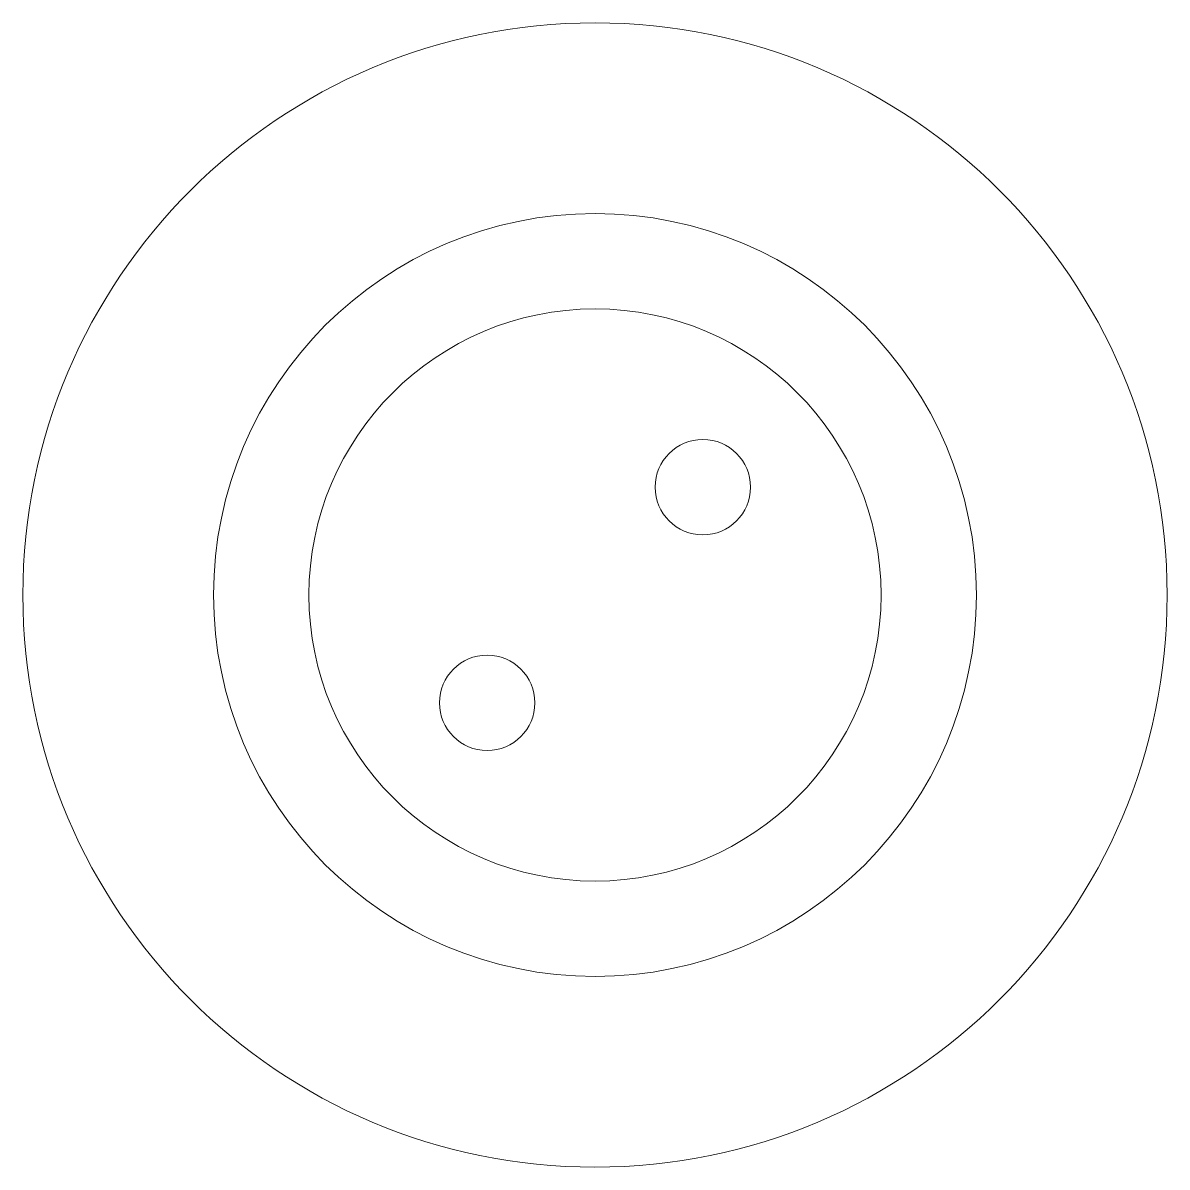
# Model space of a CAD drawing. Header units: millimetres. Extents: x 0 to 30, y 0 to 30.
import ezdxf

# ---------------------------------------------------------------- set-up
doc = ezdxf.new("R2010")
doc.units = ezdxf.units.MM

msp = doc.modelspace()

# ---------------------------------------------------------------- linework, layer by layer
at = {"color": 7, "linetype": 'Continuous', "lineweight": 15}
for centre, radius in [((15, 15), 15), ((15, 15), 10), ((15, 15), 7.5), ((17.828, 17.828), 1.25), ((12.172, 12.172), 1.25)]:
    msp.add_circle(centre, radius, dxfattribs=at)

doc.saveas('drawing.dxf')
